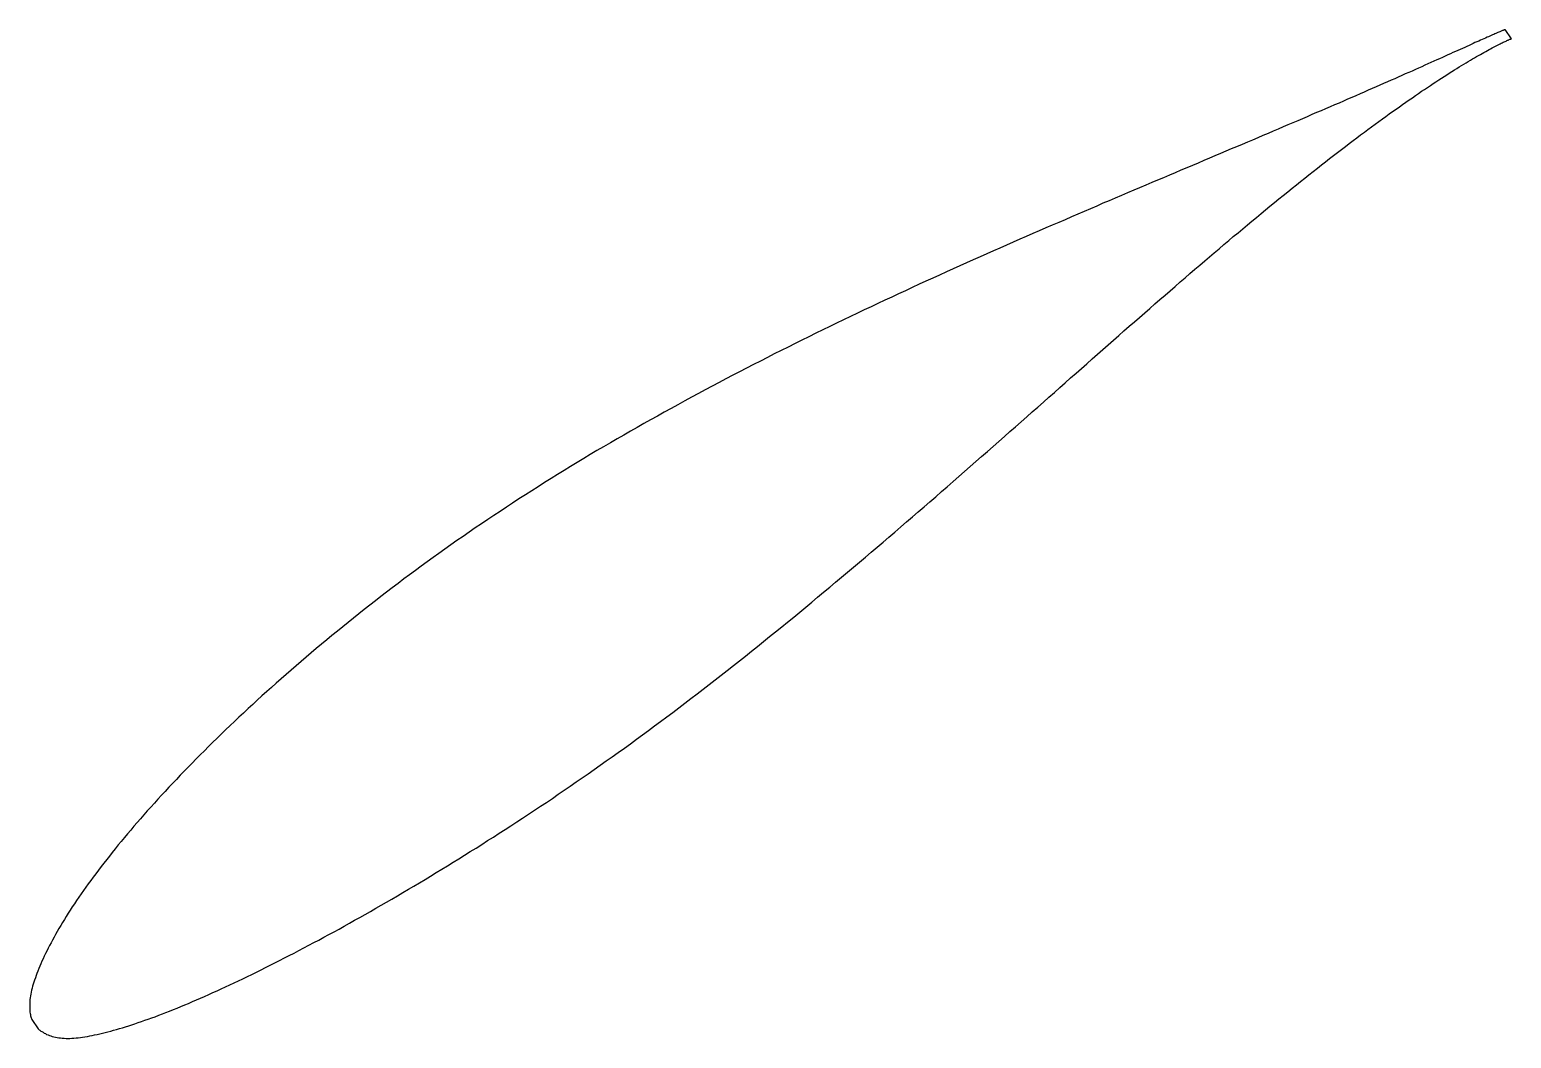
# Model space of a CAD drawing. Header units: metres. Extents: x -34 to 68, y -23 to 46.
import ezdxf

# ---------------------------------------------------------------- set-up
doc = ezdxf.new("R2010")
doc.units = ezdxf.units.M

msp = doc.modelspace()

# ---------------------------------------------------------------- linework, layer by layer
msp.add_lwpolyline([(67.8, 46.21), (67.8, 46.21), (67.79, 46.21), (67.78, 46.2), (67.76, 46.2), (67.74, 46.19), (67.72, 46.18), (67.69, 46.17), (67.66, 46.16), (67.62, 46.14), (67.58, 46.12), (67.53, 46.11), (67.48, 46.08), (67.43, 46.06), (67.37, 46.04), (67.3, 46.01), (67.24, 45.98), (67.16, 45.95), (67.09, 45.92), (67.01, 45.88), (66.92, 45.84), (66.84, 45.8), (66.74, 45.76), (66.65, 45.72), (66.55, 45.68), (66.44, 45.63), (66.33, 45.58), (66.22, 45.53), (66.1, 45.48), (65.98, 45.42), (65.85, 45.36), (65.72, 45.31), (65.59, 45.24), (65.45, 45.18), (65.31, 45.12), (65.16, 45.05), (65.01, 44.98), (64.86, 44.91), (64.7, 44.84), (64.53, 44.77), (64.37, 44.69), (64.2, 44.62), (64.02, 44.54), (63.84, 44.46), (63.66, 44.37), (63.47, 44.29), (63.28, 44.2), (63.08, 44.12), (62.89, 44.03), (62.68, 43.93), (62.47, 43.84), (62.26, 43.75), (62.05, 43.65), (61.83, 43.55), (61.61, 43.45), (61.38, 43.35), (61.15, 43.25), (60.91, 43.15), (60.67, 43.04), (60.43, 42.93), (60.19, 42.82), (59.94, 42.71), (59.68, 42.6), (59.42, 42.49), (59.16, 42.37), (58.9, 42.26), (58.63, 42.14), (58.35, 42.02), (58.08, 41.9), (57.8, 41.78), (57.51, 41.65), (57.22, 41.53), (56.93, 41.4), (56.64, 41.27), (56.34, 41.14), (56.04, 41.01), (55.73, 40.88), (55.42, 40.75), (55.11, 40.61), (54.79, 40.48), (54.47, 40.34), (54.15, 40.2), (53.82, 40.06), (53.49, 39.92), (53.16, 39.78), (52.82, 39.63), (52.49, 39.49), (52.14, 39.34), (51.8, 39.2), (51.45, 39.05), (51.09, 38.9), (50.74, 38.75), (50.38, 38.59), (50.02, 38.44), (49.65, 38.28), (49.28, 38.13), (48.91, 37.97), (48.54, 37.81), (48.16, 37.65), (47.78, 37.49), (47.4, 37.33), (47.01, 37.17), (46.62, 37), (46.23, 36.84), (45.84, 36.67), (45.44, 36.5), (45.04, 36.33), (44.64, 36.16), (44.24, 35.99), (43.83, 35.82), (43.42, 35.65), (43.01, 35.47), (42.59, 35.29), (42.18, 35.12), (41.76, 34.94), (41.34, 34.76), (40.91, 34.58), (40.49, 34.4), (40.06, 34.22), (39.63, 34.03), (39.2, 33.85), (38.76, 33.66), (38.33, 33.47), (37.89, 33.28), (37.45, 33.09), (37.01, 32.9), (36.56, 32.71), (36.12, 32.52), (35.67, 32.32), (35.22, 32.13), (34.77, 31.93), (34.32, 31.74), (33.87, 31.54), (33.41, 31.34), (32.95, 31.13), (32.5, 30.93), (32.04, 30.73), (31.58, 30.52), (31.11, 30.32), (30.65, 30.11), (30.19, 29.9), (29.72, 29.69), (29.26, 29.48), (28.79, 29.27), (28.32, 29.06), (27.85, 28.84), (27.38, 28.63), (26.91, 28.41), (26.44, 28.19), (25.96, 27.97), (25.49, 27.75), (25.02, 27.53), (24.54, 27.31), (24.07, 27.08), (23.59, 26.86), (23.12, 26.63), (22.64, 26.4), (22.16, 26.17), (21.69, 25.94), (21.21, 25.71), (20.73, 25.48), (20.25, 25.25), (19.78, 25.01), (19.3, 24.78), (18.82, 24.54), (18.34, 24.3), (17.86, 24.06), (17.39, 23.82), (16.91, 23.58), (16.43, 23.33), (15.95, 23.09), (15.48, 22.84), (15, 22.6), (14.53, 22.35), (14.05, 22.1), (13.58, 21.85), (13.1, 21.6), (12.63, 21.34), (12.15, 21.09), (11.68, 20.83), (11.21, 20.58), (10.74, 20.32), (10.27, 20.06), (9.8, 19.8), (9.33, 19.54), (8.86, 19.28), (8.4, 19.02), (7.93, 18.75), (7.47, 18.49), (7, 18.22), (6.54, 17.96), (6.08, 17.69), (5.62, 17.42), (5.16, 17.15), (4.7, 16.88), (4.25, 16.6), (3.8, 16.33), (3.34, 16.05), (2.89, 15.78), (2.44, 15.5), (1.99, 15.22), (1.55, 14.94), (1.1, 14.66), (0.66, 14.38), (0.22, 14.1), (-0.22, 13.82), (-0.66, 13.53), (-1.09, 13.25), (-1.52, 12.96), (-1.96, 12.68), (-2.38, 12.39), (-2.81, 12.1), (-3.24, 11.81), (-3.66, 11.52), (-4.08, 11.23), (-4.5, 10.94), (-4.92, 10.65), (-5.33, 10.35), (-5.74, 10.06), (-6.15, 9.77), (-6.56, 9.47), (-6.97, 9.18), (-7.37, 8.88), (-7.77, 8.58), (-8.17, 8.29), (-8.56, 7.99), (-8.96, 7.69), (-9.35, 7.39), (-9.74, 7.09), (-10.12, 6.79), (-10.5, 6.49), (-10.89, 6.19), (-11.26, 5.89), (-11.64, 5.59), (-12.01, 5.29), (-12.38, 4.99), (-12.75, 4.69), (-13.12, 4.39), (-13.48, 4.09), (-13.84, 3.79), (-14.2, 3.49), (-14.55, 3.2), (-14.9, 2.9), (-15.25, 2.6), (-15.6, 2.3), (-15.94, 2), (-16.28, 1.7), (-16.62, 1.41), (-16.96, 1.11), (-17.29, 0.81), (-17.62, 0.52), (-17.95, 0.22), (-18.27, -0.07), (-18.59, -0.37), (-18.91, -0.66), (-19.23, -0.96), (-19.54, -1.25), (-19.85, -1.54), (-20.15, -1.83), (-20.46, -2.12), (-20.76, -2.41), (-21.05, -2.7), (-21.35, -2.99), (-21.64, -3.28), (-21.92, -3.56), (-22.21, -3.85), (-22.49, -4.13), (-22.77, -4.42), (-23.04, -4.7), (-23.32, -4.98), (-23.58, -5.26), (-23.85, -5.54), (-24.11, -5.82), (-24.37, -6.09), (-24.63, -6.37), (-24.88, -6.64), (-25.13, -6.91), (-25.37, -7.19), (-25.62, -7.46), (-25.86, -7.72), (-26.09, -7.99), (-26.33, -8.26), (-26.56, -8.52), (-26.78, -8.78), (-27, -9.04), (-27.22, -9.3), (-27.44, -9.56), (-27.65, -9.82), (-27.86, -10.07), (-28.07, -10.33), (-28.27, -10.58), (-28.47, -10.83), (-28.66, -11.07), (-28.86, -11.32), (-29.04, -11.56), (-29.23, -11.81), (-29.41, -12.05), (-29.59, -12.29), (-29.76, -12.52), (-29.93, -12.76), (-30.1, -12.99), (-30.27, -13.22), (-30.43, -13.45), (-30.58, -13.68), (-30.74, -13.9), (-30.89, -14.12), (-31.03, -14.35), (-31.17, -14.56), (-31.31, -14.78), (-31.45, -15), (-31.58, -15.21), (-31.71, -15.42), (-31.83, -15.63), (-31.95, -15.83), (-32.07, -16.03), (-32.18, -16.24), (-32.29, -16.43), (-32.4, -16.63), (-32.5, -16.82), (-32.6, -17.01), (-32.7, -17.2), (-32.79, -17.39), (-32.88, -17.57), (-32.97, -17.75), (-33.05, -17.93), (-33.13, -18.1), (-33.2, -18.27), (-33.27, -18.44), (-33.34, -18.6), (-33.41, -18.77), (-33.47, -18.93), (-33.53, -19.08), (-33.58, -19.24), (-33.63, -19.39), (-33.68, -19.54), (-33.73, -19.68), (-33.77, -19.82), (-33.8, -19.96), (-33.84, -20.1), (-33.87, -20.24), (-33.89, -20.37), (-33.91, -20.49), (-33.93, -20.62), (-33.95, -20.74), (-33.96, -20.86), (-33.97, -20.98), (-33.97, -21.09), (-33.97, -21.2), (-33.97, -21.31), (-33.97, -21.41), (-33.96, -21.51), (-33.95, -21.6), (-33.94, -21.69), (-33.92, -21.78), (-33.91, -21.86), (-33.89, -21.93), (-33.87, -21.99), (-33.85, -22.04), (-33.84, -22.08), (-33.83, -22.11), (-33.39, -22.76), (-33.39, -22.76), (-33.37, -22.78), (-33.35, -22.79), (-33.31, -22.82), (-33.26, -22.86), (-33.19, -22.91), (-33.13, -22.95), (-33.05, -23), (-32.97, -23.05), (-32.89, -23.09), (-32.8, -23.14), (-32.7, -23.18), (-32.61, -23.22), (-32.51, -23.25), (-32.41, -23.29), (-32.3, -23.31), (-32.19, -23.34), (-32.08, -23.36), (-31.96, -23.38), (-31.84, -23.39), (-31.72, -23.4), (-31.59, -23.41), (-31.46, -23.42), (-31.33, -23.42), (-31.2, -23.42), (-31.06, -23.41), (-30.92, -23.4), (-30.77, -23.39), (-30.62, -23.38), (-30.47, -23.36), (-30.32, -23.34), (-30.16, -23.31), (-29.99, -23.28), (-29.83, -23.25), (-29.66, -23.22), (-29.49, -23.18), (-29.31, -23.14), (-29.13, -23.1), (-28.95, -23.06), (-28.76, -23.01), (-28.57, -22.96), (-28.38, -22.91), (-28.18, -22.86), (-27.98, -22.8), (-27.78, -22.74), (-27.57, -22.68), (-27.36, -22.62), (-27.14, -22.55), (-26.93, -22.48), (-26.71, -22.41), (-26.48, -22.33), (-26.25, -22.25), (-26.02, -22.17), (-25.79, -22.09), (-25.55, -22), (-25.31, -21.92), (-25.07, -21.82), (-24.82, -21.73), (-24.57, -21.63), (-24.32, -21.53), (-24.06, -21.43), (-23.8, -21.33), (-23.54, -21.22), (-23.28, -21.11), (-23.01, -21), (-22.74, -20.88), (-22.46, -20.76), (-22.19, -20.64), (-21.91, -20.52), (-21.62, -20.39), (-21.34, -20.26), (-21.05, -20.13), (-20.76, -20), (-20.46, -19.86), (-20.17, -19.73), (-19.87, -19.58), (-19.57, -19.44), (-19.26, -19.3), (-18.95, -19.15), (-18.64, -19), (-18.33, -18.84), (-18.01, -18.69), (-17.7, -18.53), (-17.38, -18.37), (-17.05, -18.2), (-16.73, -18.04), (-16.4, -17.87), (-16.07, -17.7), (-15.73, -17.53), (-15.4, -17.35), (-15.06, -17.17), (-14.72, -16.99), (-14.38, -16.81), (-14.03, -16.63), (-13.68, -16.44), (-13.33, -16.25), (-12.98, -16.06), (-12.63, -15.87), (-12.27, -15.67), (-11.92, -15.47), (-11.56, -15.27), (-11.19, -15.07), (-10.83, -14.86), (-10.46, -14.65), (-10.1, -14.44), (-9.73, -14.23), (-9.35, -14.02), (-8.98, -13.8), (-8.61, -13.58), (-8.23, -13.36), (-7.85, -13.13), (-7.47, -12.91), (-7.09, -12.68), (-6.7, -12.45), (-6.32, -12.22), (-5.93, -11.98), (-5.54, -11.74), (-5.15, -11.51), (-4.76, -11.26), (-4.37, -11.02), (-3.98, -10.78), (-3.58, -10.53), (-3.18, -10.28), (-2.78, -10.03), (-2.39, -9.77), (-1.98, -9.52), (-1.58, -9.26), (-1.18, -9), (-0.78, -8.74), (-0.37, -8.48), (0.03, -8.21), (0.44, -7.94), (0.85, -7.67), (1.26, -7.4), (1.67, -7.13), (2.08, -6.85), (2.49, -6.57), (2.9, -6.29), (3.31, -6.01), (3.73, -5.72), (4.14, -5.44), (4.55, -5.15), (4.97, -4.86), (5.38, -4.57), (5.8, -4.27), (6.21, -3.98), (6.63, -3.68), (7.05, -3.38), (7.46, -3.08), (7.88, -2.77), (8.3, -2.47), (8.72, -2.16), (9.13, -1.85), (9.55, -1.54), (9.97, -1.23), (10.39, -0.92), (10.8, -0.6), (11.22, -0.28), (11.64, 0.04), (12.06, 0.36), (12.48, 0.68), (12.89, 1), (13.31, 1.33), (13.73, 1.65), (14.15, 1.98), (14.57, 2.31), (14.98, 2.64), (15.4, 2.97), (15.82, 3.3), (16.23, 3.64), (16.65, 3.97), (17.07, 4.31), (17.48, 4.65), (17.9, 4.98), (18.31, 5.32), (18.73, 5.66), (19.14, 6), (19.56, 6.34), (19.97, 6.69), (20.38, 7.03), (20.79, 7.37), (21.21, 7.72), (21.62, 8.06), (22.03, 8.41), (22.44, 8.75), (22.85, 9.1), (23.26, 9.45), (23.67, 9.79), (24.08, 10.14), (24.49, 10.49), (24.89, 10.84), (25.3, 11.18), (25.7, 11.53), (26.11, 11.88), (26.51, 12.23), (26.92, 12.58), (27.32, 12.92), (27.72, 13.27), (28.12, 13.62), (28.52, 13.97), (28.92, 14.32), (29.32, 14.66), (29.72, 15.01), (30.12, 15.36), (30.51, 15.71), (30.91, 16.05), (31.3, 16.4), (31.69, 16.74), (32.09, 17.09), (32.48, 17.43), (32.87, 17.78), (33.26, 18.12), (33.64, 18.46), (34.03, 18.8), (34.42, 19.14), (34.8, 19.48), (35.18, 19.82), (35.57, 20.16), (35.95, 20.5), (36.33, 20.83), (36.71, 21.17), (37.08, 21.5), (37.46, 21.84), (37.83, 22.17), (38.21, 22.5), (38.58, 22.83), (38.95, 23.15), (39.32, 23.48), (39.69, 23.81), (40.05, 24.13), (40.42, 24.45), (40.78, 24.77), (41.15, 25.09), (41.51, 25.41), (41.87, 25.73), (42.23, 26.04), (42.58, 26.35), (42.94, 26.66), (43.29, 26.97), (43.64, 27.28), (43.99, 27.58), (44.34, 27.89), (44.69, 28.19), (45.04, 28.49), (45.38, 28.79), (45.72, 29.08), (46.06, 29.38), (46.4, 29.67), (46.74, 29.96), (47.08, 30.24), (47.41, 30.53), (47.74, 30.81), (48.07, 31.09), (48.4, 31.37), (48.73, 31.65), (49.05, 31.92), (49.38, 32.19), (49.7, 32.46), (50.02, 32.73), (50.33, 32.99), (50.65, 33.25), (50.96, 33.51), (51.27, 33.77), (51.58, 34.02), (51.89, 34.28), (52.2, 34.52), (52.5, 34.77), (52.8, 35.02), (53.1, 35.26), (53.4, 35.5), (53.69, 35.73), (53.98, 35.96), (54.27, 36.19), (54.56, 36.42), (54.85, 36.65), (55.13, 36.87), (55.41, 37.09), (55.69, 37.31), (55.97, 37.52), (56.24, 37.73), (56.51, 37.94), (56.78, 38.15), (57.05, 38.35), (57.31, 38.55), (57.57, 38.75), (57.83, 38.94), (58.09, 39.13), (58.34, 39.32), (58.59, 39.51), (58.84, 39.69), (59.09, 39.87), (59.33, 40.05), (59.57, 40.22), (59.81, 40.39), (60.04, 40.56), (60.28, 40.73), (60.51, 40.89), (60.73, 41.05), (60.96, 41.21), (61.18, 41.36), (61.4, 41.51), (61.61, 41.66), (61.82, 41.8), (62.03, 41.95), (62.24, 42.08), (62.44, 42.22), (62.64, 42.35), (62.84, 42.48), (63.03, 42.61), (63.22, 42.74), (63.41, 42.86), (63.6, 42.98), (63.78, 43.09), (63.95, 43.21), (64.13, 43.32), (64.3, 43.43), (64.47, 43.53), (64.63, 43.63), (64.8, 43.73), (64.95, 43.83), (65.11, 43.92), (65.26, 44.01), (65.41, 44.1), (65.55, 44.19), (65.69, 44.27), (65.83, 44.35), (65.96, 44.43), (66.09, 44.5), (66.22, 44.57), (66.34, 44.64), (66.46, 44.71), (66.58, 44.77), (66.69, 44.83), (66.8, 44.89), (66.9, 44.95), (67, 45), (67.1, 45.05), (67.19, 45.1), (67.28, 45.14), (67.37, 45.19), (67.45, 45.23), (67.53, 45.27), (67.6, 45.3), (67.67, 45.34), (67.74, 45.37), (67.8, 45.4), (67.86, 45.42), (67.91, 45.45), (67.96, 45.47), (68.01, 45.49), (68.05, 45.51), (68.08, 45.52), (68.12, 45.54), (68.15, 45.55), (68.17, 45.56), (68.19, 45.56), (68.21, 45.57), (68.22, 45.57), (68.23, 45.58), (68.23, 45.58)], close=True)

doc.saveas('drawing.dxf')
